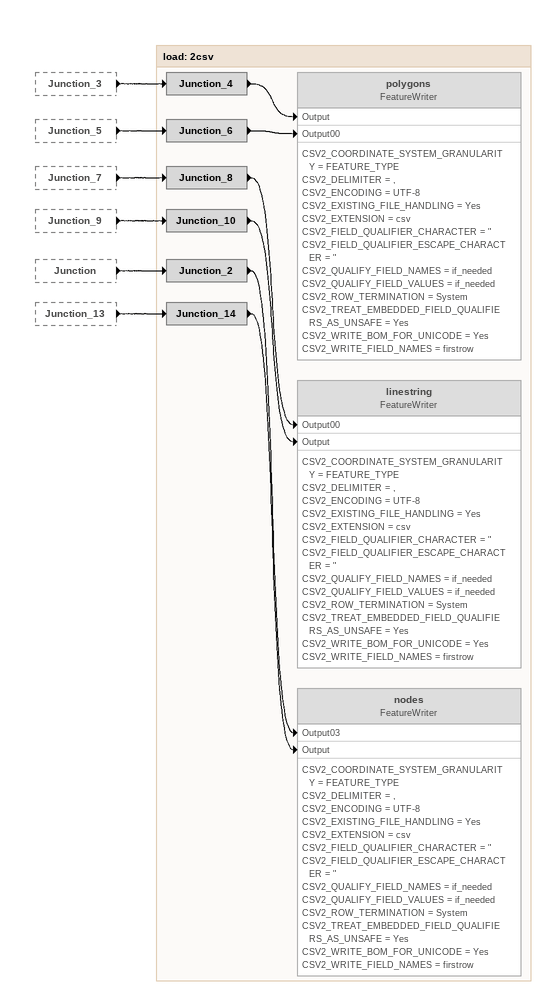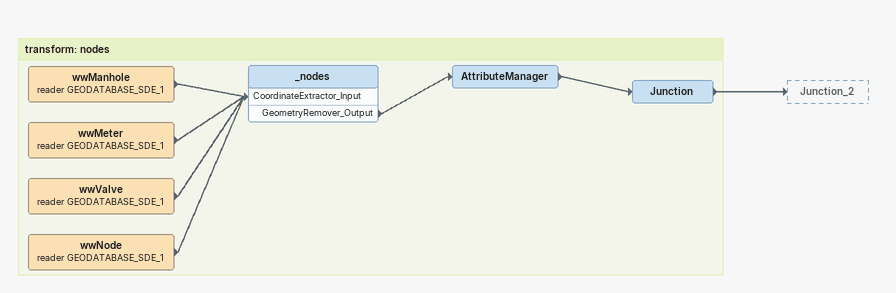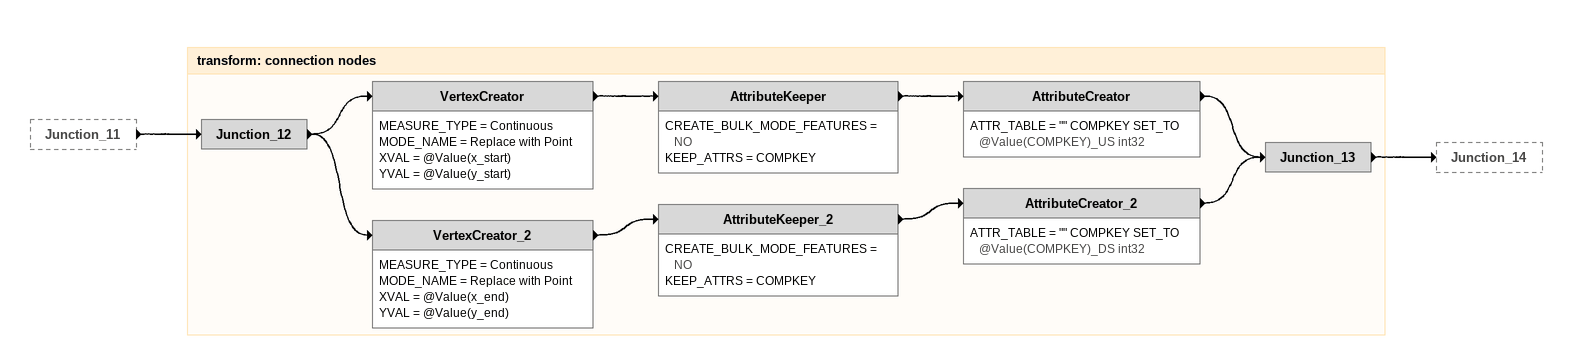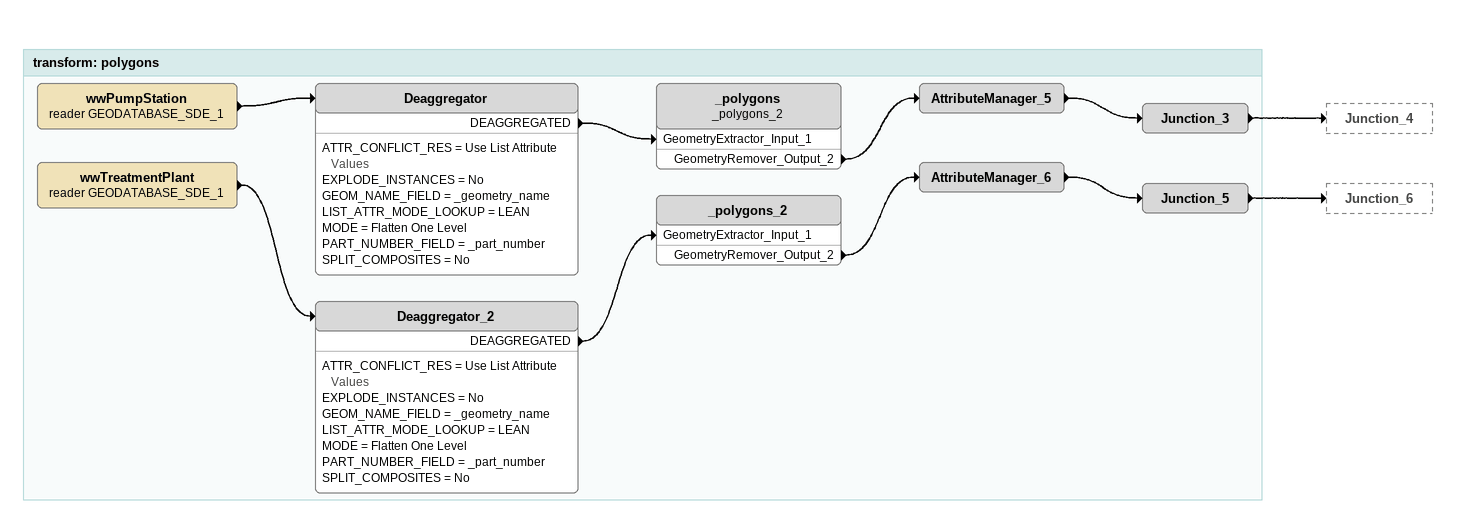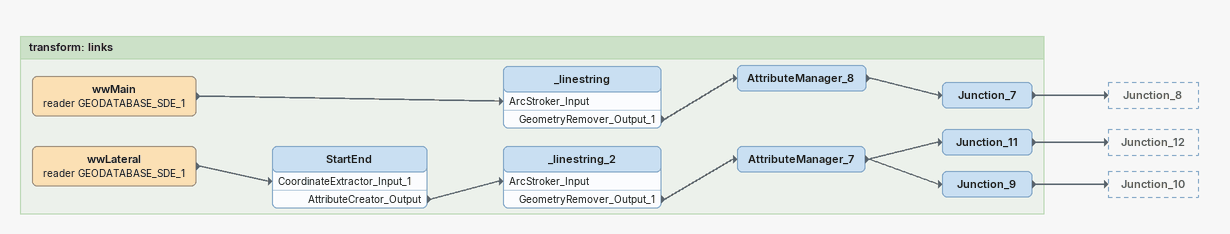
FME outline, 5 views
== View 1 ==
Junction_3 [outside]
    -> Junction_4
Junction_5 [outside]
    -> Junction_6
Junction_7 [outside]
    -> Junction_8
Junction_9 [outside]
    -> Junction_10
Junction [outside]
    -> Junction_2
Junction_13 [outside]
    -> Junction_14

Bookmark: load: 2csv
Junction_4
    -> polygons [Output]
Junction_6
    -> polygons [Output00]
polygons: FeatureWriter [off]
    CSV2_COORDINATE_SYSTEM_GRANULARITY = FEATURE_TYPE
    CSV2_DELIMITER = ,
    CSV2_ENCODING = UTF-8
    CSV2_EXISTING_FILE_HANDLING = Yes
    CSV2_EXTENSION = csv
    CSV2_FIELD_QUALIFIER_CHARACTER = "
    CSV2_FIELD_QUALIFIER_ESCAPE_CHARACTER = "
    CSV2_QUALIFY_FIELD_NAMES = if_needed
    CSV2_QUALIFY_FIELD_VALUES = if_needed
    CSV2_ROW_TERMINATION = System
    CSV2_TREAT_EMBEDDED_FIELD_QUALIFIERS_AS_UNSAFE = Yes
    CSV2_WRITE_BOM_FOR_UNICODE = Yes
    CSV2_WRITE_FIELD_NAMES = firstrow
Junction_8
    -> linestring [Output00]
Junction_14
    -> nodes [Output]
Junction_10
    -> linestring [Output]
linestring: FeatureWriter [off]
    CSV2_COORDINATE_SYSTEM_GRANULARITY = FEATURE_TYPE
    CSV2_DELIMITER = ,
    CSV2_ENCODING = UTF-8
    CSV2_EXISTING_FILE_HANDLING = Yes
    CSV2_EXTENSION = csv
    CSV2_FIELD_QUALIFIER_CHARACTER = "
    CSV2_FIELD_QUALIFIER_ESCAPE_CHARACTER = "
    CSV2_QUALIFY_FIELD_NAMES = if_needed
    CSV2_QUALIFY_FIELD_VALUES = if_needed
    CSV2_ROW_TERMINATION = System
    CSV2_TREAT_EMBEDDED_FIELD_QUALIFIERS_AS_UNSAFE = Yes
    CSV2_WRITE_BOM_FOR_UNICODE = Yes
    CSV2_WRITE_FIELD_NAMES = firstrow
Junction_2
    -> nodes [Output03]
nodes: FeatureWriter [off]
    CSV2_COORDINATE_SYSTEM_GRANULARITY = FEATURE_TYPE
    CSV2_DELIMITER = ,
    CSV2_ENCODING = UTF-8
    CSV2_EXISTING_FILE_HANDLING = Yes
    CSV2_EXTENSION = csv
    CSV2_FIELD_QUALIFIER_CHARACTER = "
    CSV2_FIELD_QUALIFIER_ESCAPE_CHARACTER = "
    CSV2_QUALIFY_FIELD_NAMES = if_needed
    CSV2_QUALIFY_FIELD_VALUES = if_needed
    CSV2_ROW_TERMINATION = System
    CSV2_TREAT_EMBEDDED_FIELD_QUALIFIERS_AS_UNSAFE = Yes
    CSV2_WRITE_BOM_FOR_UNICODE = Yes
    CSV2_WRITE_FIELD_NAMES = firstrow

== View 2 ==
Bookmark: transform: nodes
wwManhole (reader GEODATABASE_SDE_1)
    -> _nodes [CoordinateExtractor_Input]
wwMeter (reader GEODATABASE_SDE_1)
    -> _nodes [CoordinateExtractor_Input]
wwValve (reader GEODATABASE_SDE_1)
    -> _nodes [CoordinateExtractor_Input]
wwNode (reader GEODATABASE_SDE_1)
    -> _nodes [CoordinateExtractor_Input]
_nodes
    GeometryRemover_Output -> AttributeManager
AttributeManager
    -> Junction
Junction
    -> Junction_2

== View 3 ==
Junction_11 [outside]
    -> Junction_12

Bookmark: transform: connection nodes
Junction_12
    -> VertexCreator
    -> VertexCreator_2
VertexCreator
    MEASURE_TYPE = Continuous
    MODE_NAME = Replace with Point
    XVAL = @Value(x_start)
    YVAL = @Value(y_start)
    -> AttributeKeeper
AttributeKeeper
    CREATE_BULK_MODE_FEATURES = NO
    KEEP_ATTRS = COMPKEY
    -> AttributeCreator
AttributeCreator
    ATTR_TABLE = "" COMPKEY SET_TO @Value(COMPKEY)_US int32
    -> Junction_13
VertexCreator_2
    MEASURE_TYPE = Continuous
    MODE_NAME = Replace with Point
    XVAL = @Value(x_end)
    YVAL = @Value(y_end)
    -> AttributeKeeper_2
AttributeKeeper_2
    CREATE_BULK_MODE_FEATURES = NO
    KEEP_ATTRS = COMPKEY
    -> AttributeCreator_2
AttributeCreator_2
    ATTR_TABLE = "" COMPKEY SET_TO @Value(COMPKEY)_DS int32
    -> Junction_13
Junction_13
    -> Junction_14

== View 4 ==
Bookmark: transform: polygons
wwPumpStation (reader GEODATABASE_SDE_1)
    -> Deaggregator
Deaggregator
    ATTR_CONFLICT_RES = Use List Attribute Values
    EXPLODE_INSTANCES = No
    GEOM_NAME_FIELD = _geometry_name
    LIST_ATTR_MODE_LOOKUP = LEAN
    MODE = Flatten One Level
    PART_NUMBER_FIELD = _part_number
    SPLIT_COMPOSITES = No
    DEAGGREGATED -> _polygons [GeometryExtractor_Input_1]
_polygons: _polygons_2
    GeometryRemover_Output_2 -> AttributeManager_5
AttributeManager_5
    -> Junction_3
Junction_3
    -> Junction_4
wwTreatmentPlant (reader GEODATABASE_SDE_1)
    -> Deaggregator_2
Deaggregator_2
    ATTR_CONFLICT_RES = Use List Attribute Values
    EXPLODE_INSTANCES = No
    GEOM_NAME_FIELD = _geometry_name
    LIST_ATTR_MODE_LOOKUP = LEAN
    MODE = Flatten One Level
    PART_NUMBER_FIELD = _part_number
    SPLIT_COMPOSITES = No
    DEAGGREGATED -> _polygons_2 [GeometryExtractor_Input_1]
_polygons_2
    GeometryRemover_Output_2 -> AttributeManager_6
AttributeManager_6
    -> Junction_5
Junction_5
    -> Junction_6

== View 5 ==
Bookmark: transform: links
wwMain (reader GEODATABASE_SDE_1)
    -> _linestring [ArcStroker_Input]
_linestring
    GeometryRemover_Output_1 -> AttributeManager_8
AttributeManager_8
    -> Junction_7
Junction_7
    -> Junction_8
wwLateral (reader GEODATABASE_SDE_1)
    -> StartEnd [CoordinateExtractor_Input_1]
StartEnd
    AttributeCreator_Output -> _linestring_2 [ArcStroker_Input]
_linestring_2
    GeometryRemover_Output_1 -> AttributeManager_7
AttributeManager_7
    -> Junction_9
    -> Junction_11
Junction_11
    -> Junction_12
Junction_9
    -> Junction_10
